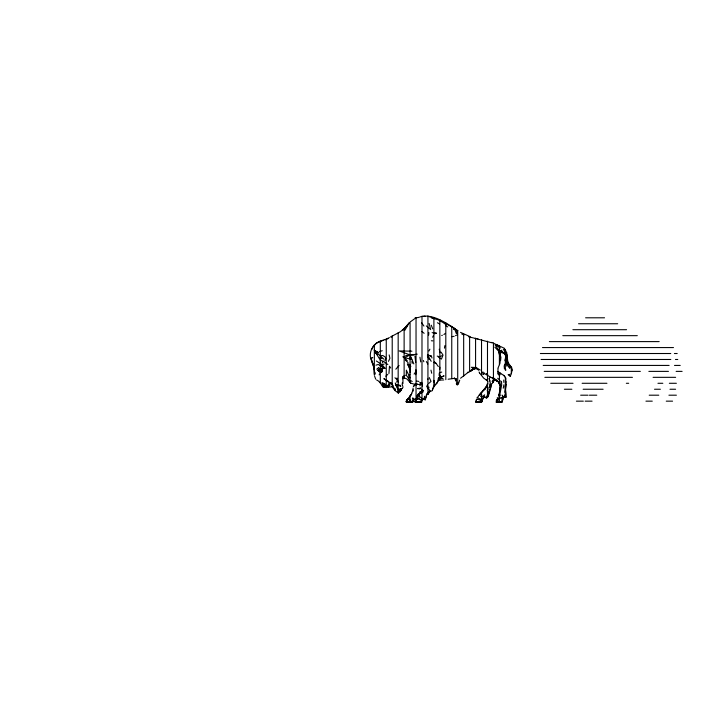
<?xml version="1.0" encoding="UTF-8"?>
<svg xmlns="http://www.w3.org/2000/svg" width="718" height="718" viewBox="0 0 718 718"><rect width="100%" height="100%" fill="white"/><g stroke="black" fill="none" stroke-linecap="round" stroke-linejoin="round"><path stroke-width="1.08" d="M505.373 385.737C505.095 389.65 506.549 393.41 506.028 397.233L503.201 397.144L502.824 396.228M456.298 381.034L456.271 378.557L455.589 379.84L455.984 381.079M500.643 360.346L500.877 357.124L499.665 353.956L499.701 350.662L499.62 353.364L498.965 350.572L495.133 344.972L500.527 347.997M482.209 399.8L482.209 400.357L480.836 400.509L482.254 400.339L482.631 399.073L481.536 402.358L480.602 401.999L481.365 401.685M506.055 381.527L505.23 392.782M408.389 398.284L406.621 400.5C405.266 404.665 408.515 396.39 410.166 396.48M417.122 398.284L415.354 400.5C415.964 403.049 413.936 401.667 415.426 400.079M431.976 358.022L431.401 356.101L427.524 354.845L427.47 356.308L429.256 359.547M500.536 357.941L499.907 363.541L498.095 367.858M454.359 377.794L454.449 378.574M415.875 401.739L420.272 401.739M417.239 398.849L417.822 394.442L419.195 394.442L417.661 394.361M498.525 398.059L497.682 402.008L501.99 401.945L502.259 399.585M505.167 392.199L506.118 384.435M505.58 357.178L504.969 360.732M384.839 385.898L383.879 383.717M422.363 386.087L422.489 383.331L421.116 382.425L419.536 382.909M412.814 400.339L413.218 401.272L412.688 402.062L408.416 402.026M433.25 387.083L432.478 389.694M439.73 369.492L439.892 367.185M412.967 389.748L413.092 388.034M428.664 335.144L428.852 332.551M388.932 373.522L389.488 366.189L390.718 368.029M504.153 396.937L506.028 397.233L505.553 396.3L503.013 397.063L502.564 400.33L503.192 398.499M402.179 384.974L402.367 382.694M482.11 401.371L482.209 400.357M502.42 401.371L502.528 399.8L501.954 402.044L496.021 401.945L501.99 401.945M439.093 375.433L439.308 373.001M402.977 379.113L402.915 383.591M499.665 391.041L500.024 386.015L499.055 382.909M417.104 398.822L415.614 399.98L415.534 401.847L415.668 400.079L415.462 401.892L414.771 401.883M425.936 397.081L425.37 398.373M505.301 386.113L505.553 396.3M505.66 384.229L505.885 378.233L503.704 375.29M428.852 393.096L429.678 391.866L429.508 390.08M476.384 400.662L476.205 402.08L480.863 401.945M410.552 364.798L410.041 372.534M379.526 372.157L378.485 370.102L379.642 369.097M444.469 348.149L444.828 345.672M438.285 379.589L439.524 377.883L439.928 375.263L438.142 381.025L436.589 383.681M399.989 391.319L401.093 389.919L400.85 388.635L401.084 390.009L400.132 391.696L398.337 392.988L395.223 390.745L392.441 387.074L393.455 386.185L391.498 383.268L387.98 381.823M413.703 386.446L414.905 384.39M503.255 388.205L503.901 384.812M409.825 374.168L408.497 378.189L410.678 383.089L414.564 384.301L420.649 384.516M415.668 374.697L416.305 370.982M457.142 333.673L456.63 329.84L457.851 330.594M415.919 369.788L415.453 372.229L414.124 374.105M458.407 382.443L457.231 384.857L456.271 383.78M382.075 370.084L382.218 368.621C381.043 367.867 378.126 370.623 378.978 369.878M398.131 392.306L398.337 392.988L397.96 391.041L398.876 390.511L395.771 385.108L395.932 384.336L397.584 384.794M511.584 372.651L512.167 369.671L511.746 367.697L508.999 364.798M389.057 385.916C390.736 381.204 388.474 382.613 387.828 386.481M489.272 391.893L489.64 390.152M379.221 374.913L379.454 373.854M416.79 396.462L416.889 395.968M375.523 351.811L377.901 352.771L374.32 350.222L376.133 351.883L376.151 353.525L374.32 350.222L378.341 352.717M509.574 374.329L509.358 375.308L510.354 375.676L510.256 376.151L509.349 375.792M384.902 360.795L385.817 358.605L385.135 356.972L382.775 355.482L381.105 355.706M481.464 401.335L481.581 400.85M497.942 372.507L497.996 368.379M412.796 398.14L413.424 399.54M427.829 379.49L427.991 378.817M499.055 395.241L500.572 385.485L499.979 382.398L498.804 381.473M422.767 392.486L423.189 390.78L422.337 390L421.134 393.437M499.665 353.956L500.464 350.752L501.972 350.142M413.2 399.854L412.868 397.987L413.317 399.037M417.822 394.442L416.359 399.136M426.133 396.04L426.555 394.442L427.91 394.128L426.779 394.801L425.325 399.854L422.058 399.037M488.644 393.724L488.886 392.818M396.713 382.191L397.359 379.894L394.972 377.776M492.916 382.613L494.433 378.323M384.471 383.529L385.512 384.579L385.27 386.948M477.021 397.413L480.764 399.414L481.455 398.095M510.283 376.044L511.333 373.252M500.078 355.248L500.931 351.667L505.095 353.561L506.01 352.987L503.462 349.504M421.816 389.847L420.47 393.249M504.799 364.17L504.171 366.054L504.44 368.944M498.732 395.394L499.136 394.218M482.433 372.077L482.092 373.082L483.376 372.13M406.684 400.061L406.191 401.425C406.882 403.112 414.322 401.138 412.374 402.179L406.72 401.936L409.807 401.909M491.022 386.787L488.617 395.34L486.705 397.853L483.411 397.063L484.928 396.767L483.492 397.162L482.254 400.339M494.433 379.328L493.445 381.922L491.498 384.22M413.101 389.82L411.737 393.249M491.579 385.054L486.292 397.646L483.052 396.883M371.915 349.289L372.193 348.544M383.358 383.044L383.098 383.681C384.22 385.701 381.608 387.46 384.776 386.939M376.851 369.339L377.04 368.855M413.092 400.384L413.173 401.245M489.488 385.108L490.331 383.071L489.191 378.574L490.17 377.21M414.726 385.225L415.498 383.358M406.675 400.473L408.371 398.822M459.717 380.19L458.371 383.933L457.231 384.857L456.549 382.084M500.32 353.938L501.074 352.161L500.464 350.752L502.25 352.179L501.083 352.179M426.51 394.765L429.795 390.933L426.645 386.383L427.578 384.938M412.688 391.624L413.101 390.682M501.855 398.957L502.322 397.889L501.155 397.395M402.439 378.817L402.78 378.072M434.148 385.431L434.937 383.708M432.398 390.009L433.08 388.519M488.052 383.672L485.278 388.447L479.471 395.178M505.535 393.832L504.26 396.551L503.201 397.144L502.86 396.569M411.818 393.276L410.409 396.237M388.501 361.342L389.901 358.273L389.156 354.907M406.621 400.5L406.882 399.98M415.462 401.892L415.614 399.98L415.614 401.892L421.834 401.945L416.799 402.017L418.109 401.954M432.595 337.227L433.439 335.557M482.981 398.302C483.815 394.981 487.98 400.824 488.428 394.909M372.848 347.216L376.187 343.321L383.385 340.278M491.139 384.031L488.967 387.621L490.627 385.763M487.199 390.852L488.294 388.77M402.313 388.492L402.986 387.235M428.897 351.039L429.894 349.199M392.611 386.643C391.786 386.419 388.052 388.088 388.806 386.428L388.438 386.885C381.832 389.937 381.662 381.814 376.609 379.975M382.299 363.03L383.25 361.289L387.873 364.556M390.924 384.283L391.498 383.268L389.883 382.766M419.258 393.276L418.334 394.379L419.025 394.469L420.03 392.692M404.871 330.289L409.224 322.777M486.921 386.113L485.206 388.923M427.407 393.985L427.757 394.469L429.795 390.933L426.555 394.442M416.072 385.18L417.023 383.583M410.175 395.968L410.983 394.613L409.924 396.058M418.917 395.968L419.716 394.613L418.657 396.058M477.515 397.341L478.403 396.336M438.761 379.319L436.562 383.565L433.609 387.11M497.619 398.939L496.578 400.321M401.263 388.609L401.093 389.919L397.96 391.041M401.084 390.009L401.909 388.707M438.195 379.598L439.272 377.919M420.12 393.096L420.954 391.884L419.877 391.633M475.917 400.482L476.94 399.011M496.228 400.482L497.251 399.011M420.326 397.135L419.518 398.328L418.091 397.916M479.597 395.026L480.674 393.473A10.958 10.958 0 0 1 482.415 391.337M419.815 385.79L421.107 383.995M480.548 396.489L481.751 394.846M480.845 393.006L478.691 395.6M510.256 376.151L510.677 375.586M409.036 322.992L402.915 330.109M382.559 371.143L381.662 372.22M483.411 397.063L484.668 394.828L482.245 396.56M492.099 381.402L493.894 379.212M406.926 400.079L406.729 401.892L406.038 401.883M395.824 369.187L399.091 365.525M385.799 376.223L387.81 374.374M482.702 391.014L486.625 386.015L487.971 381.922L487.71 381.043L483.528 378L479.812 373.288M483.061 390.655L485.036 389.156M484.336 372.929L482.882 374.41L484.614 373.486M380.414 371.224L381.168 370.048M425.451 399.729L424.419 396.264M407.6 325.442L400.572 331.617L390.511 336.984M428.861 383.349L431.033 381.429L429.265 377.569M380.019 370.398L379.876 370.919M477.452 402.017L475.72 401.945L481.536 402.358L481.527 392.27M497.762 402.017L496.955 401.954M456.271 333.475L455.113 330.154L453.516 328.934L454.62 328.377L457.016 330.783M410.642 321.628L414.492 318.864M443.904 334.552L445.286 333.412M467.4 372.579L468.037 372.121M380.154 368.738L381.312 368.424M432.371 390.646L430.504 391.355M500.976 395.169L499.701 395.295L501.658 385.01L501.532 381.527L499.728 380.684M460.552 378.233L467.436 372.938L474.67 368.522M441.83 355.742L439.542 356.765L437.226 356.092M389.416 337.586L385.369 339.488A150.08 150.08 0 0 0 380.675 340.951C372.525 343.527 367.778 353.337 371.7 361.109A24.403 24.403 0 0 0 372.768 364.421L373.916 367.84L374.32 374.24M413.308 386.338L413.774 386.051M375.936 351.856L375.406 351.874L375.819 353.005L377.138 354.665M470.739 370.371L475.056 368.397M378.664 367.661L379.041 368.002L377.399 368.352M506.01 352.987C508.541 357.797 505.221 364.053 509.538 367.984L511.539 367.508M453.516 328.934L454.62 328.377L455.58 329.032M388.124 338.6L385.108 339.811M455.517 335.647L456.89 334.983M419.644 392.773L420.102 392.566M415.255 318.478L415.83 318.209M439.524 377.883L444.083 375.864L438.788 378.045M391.364 337.02L391.911 336.787M419.366 317.176L417.67 317.706M430.495 391.122L429.606 391.391M497.251 399.944L497.807 399.72M422.498 316.234C434.193 314.843 445.151 322.472 454.638 328.395M375.927 351.964L376.582 352.224L375.954 351.632M376.367 360.983L382.182 364.78L384.202 364.008M380.459 368.81L381.85 368.514L382.568 369.178L382.218 371.009L380.728 372.651M412.374 402.179L412.85 402.008M421.116 402.179L421.628 401.99M379.221 351.676L382.236 350.743M405.338 375.281L402.52 376.735L403.274 378.377L404.665 378.063L406.926 378.96L410.678 383.089L409.368 379.93M421.538 316.503L420.147 316.907M375.963 365.184L378.135 364.475L383.412 367.131M507.653 363.281L508.165 363.164L507.805 361.316M415.614 401.892L418.54 401.909M441.696 335.477L442.369 335.288M440.457 372.436L441.749 372.068M376.887 352.116L378.162 352.682M415.48 398.84L413.487 399.379L415.076 399.504M388.025 386.993L388.483 386.957M380.082 371.673L378.727 370.165M384.121 385.826L384.857 385.647M434.381 333.771L435.467 333.511M472.525 369.079L473.907 368.756M383.43 368.505L381.339 368.325L382.407 368.424M448.14 379.221L454.7 378.359M476.86 368.819L477.371 368.729M472.982 368.881L476.671 368.397M430.136 356.316L431.401 356.101M415.076 317.859L416.961 317.536M387.038 385.889L388.034 385.719M481.679 401.945L477.371 402.008M451.873 336.679L454.153 336.302M405.679 355.572L417.284 354.171M385.808 386.831L385.18 386.544M431.437 317.957L437.684 319.6L445.465 323.854M428.825 391.938L429.678 391.866M399.791 390.754L398.463 390.843L399.899 388.905L398.876 390.511L397.153 387.926M411.917 351.183L399.217 350.931L409.924 354.889L414.053 355.015M381.375 371.385L382.236 369.285M474.293 368.648L475.621 368.585M379.553 368.496L380.396 368.46M439.156 380.091L443.742 379.957M423.853 316.306L425.101 316.279M504.817 353.274L502.322 352.358M383.25 361.289L380.271 360.274L379.616 358.111M476.357 368.585L473.584 368.316M409.161 398.714L408.38 398.714L409.179 398.948M417.894 398.714L417.113 398.714L421.744 400.114L421.951 401.272M476.608 401.999L475.899 402.008L476.357 402.08M496.21 402.008L496.91 401.999M585.601 317.796L604.538 317.796M578.564 323.746L617.677 323.746M572.883 329.697L626.572 329.697M562.795 335.656L637.306 335.656M549.369 341.606L659.178 341.606M542.494 347.566L673.484 347.566M540.349 353.516L670.765 353.516M674.399 353.516L677.191 353.516M541.085 359.476L670.827 359.476M675.45 359.476L677.774 359.476M543.194 365.426L669.113 365.426M674.498 365.426L680.215 365.426M544.217 371.377L640.339 371.377M648.857 371.377L668.44 371.377M676.132 371.377L682.1 371.377M544.854 377.336L632.432 377.336M653.093 377.336L675.638 377.336M550.76 383.286L573.036 383.286M582.119 383.286L606.943 383.286M626.347 383.286L628.681 383.286M657.948 383.286L662.831 383.286M669.347 383.286L676.374 383.286M564.384 389.246L571.878 389.246M583.124 389.246L603.111 389.246M654.511 389.246L660.363 389.246M669.984 389.246L675.602 389.246M580.656 395.196L588.042 395.196M589.397 395.196L596.775 395.196M649.207 395.196L658.774 395.196M668.925 395.196L676.401 395.196M576.41 401.156L583.33 401.156M585.143 401.156L592.063 401.156M645.949 401.156L652.267 401.156M666.259 401.156L672.569 401.156M402.753 356.846L406.37 356.864L409.924 354.889L413.837 363.9M434.354 333.179L436.535 333.233L432.128 332.649M438.088 378.332L443.015 378.467M431.347 340.763L432.828 340.862M474.499 368.514L475.011 368.549M389.219 385.162L389.946 385.306M381.276 368.505L381.895 368.585M416.673 381.052L418.872 381.42M411.522 359.099L409.996 356.945L411.818 359.404L404.054 357.591L407.133 360.687L405.248 359.924L408.084 362.644M473.494 337.963L491.722 342.764M475.307 338.393L477.982 338.86M399.136 385.108L400.222 385.306L400.824 386.32L395.932 384.336L397.548 387.558M500.787 374.186L497.574 373.584L499.737 375.729M382.99 386.885L382.335 386.652M474.158 368.163L476.985 368.801L478.682 370.255M498.813 396.776L499.97 397.018M389.3 382.434L390.377 382.667L389.362 382.317M379.93 365.552L381.85 365.965M429.023 316.665L430.881 317.078M470.981 337.379L472.74 337.792M384.139 386.329L384.677 386.939M419.141 396.246L419.833 396.417M480.845 400.384L477.111 399.154M384.148 386.822L384.911 387.029M499.755 398.032L500.949 398.355M409.359 399.809L408.73 399.504L410.813 400.384M468.414 336.679L470.182 337.209M431.715 317.401L432.972 317.787M376.241 353.139L376.726 353.292M470.29 336.742L460.498 332.362M491.686 342.378L504.646 348.427M500.904 401.999L501.792 401.999M382.793 367.401L384.992 368.253L382.182 364.78M433.663 362.428L436.131 363.416L438.321 366.557M388.384 381.411L383.843 378.655L387.334 381.33M497.412 399.154L497.906 399.37M496.578 344.739L498.516 345.627M461.8 334.023L463.927 334.974M486.292 397.646L486.705 397.853L486.436 396.74M437.406 322.759L439.578 323.89M419.788 399.522L420.569 399.935M383.098 383.681L385.135 385.18M497.287 381.043L484.076 373.333M494.522 379.526L498.301 381.976L500.078 385.36M392.441 387.074L392.899 387.325M422.337 390L423.593 390.7M497.574 380.54L492.225 377.435M499.701 372.696L504.583 375.999M383.376 367.302L384.992 368.253M494.675 379.58L497.188 381.096M473.377 368.505L471.394 367.293L476.169 367.508L480.252 370.048M499.405 372.866L497.924 371.942M453.605 327.964L443.957 322.544L444.918 323.935M445.923 325.73L447.763 326.905M486.454 373.504L487.764 374.374M438.312 356.999L441.444 359.09L443.015 355.06L441.094 352.161M426.312 325.9L430.638 329.562L429.131 323.459M497.26 397.628L497.807 398.041M507.841 363.73L508.335 364.107M411.261 380.818L412.159 381.527M421.951 331.528L424.141 333.314M383.986 359.224L377.812 353.759M498.166 371.556L500.329 373.351M508.847 374.509L509.43 374.984M456.262 379.894L454.979 378.808L455.589 379.84M494.846 347.18L498.445 350.958L499.163 354.171M382.541 383.188L381.976 382.694L382.658 384.238M434.363 361.818L436.131 363.416M485.933 379.49L487.63 381.034M497.673 378.26L498.786 379.301M508.129 374.608L508.73 375.182M500.464 350.752L504.601 353.678L505.463 355.32M503.04 352.179L505.095 353.561L505.607 355.231L506.773 366.135M380.262 357.088L381.895 358.812M510.848 366.611L507.922 362.276L508.165 363.164M372.983 363.631L371.789 360.966M410.849 366.557L408.587 363.829L409.628 369.653L409.439 367.347L407.384 363.891L409.242 367.293M421.484 400.106L421.888 400.581M505.696 350.581L504.26 348.742L506.737 352.601L507.734 361.127M427.524 354.845L431.186 361.316M378.808 371.412L377.74 369.967L378.162 370.587M421.637 322.768L423.916 326.053M408.497 378.189L406.352 375.317L406.361 370.165L410.077 377.892M426.366 361.585L427.82 364.017M376.133 351.883L376.69 352.825M421.215 397.458L421.672 398.239M379.301 358.551L376.95 354.719M502.313 395.169L502.851 396.139M510.453 367.49L509.286 365.274L509.538 367.984M479.05 371.996L479.579 373.028M375.694 379.167L374.616 376.223M505.921 370.147L505.472 369.178M402.448 385.386L402.897 386.365M397.359 379.894L398.58 382.667M432.712 328.889L431.267 325.191M373.791 366.79L371.197 358.758M483.304 396.569L483.501 397.189M423.405 360.481L423.808 361.755M373.97 367.356L374.374 370.075M382.227 385.36L382.416 385.988M500.302 356.379L500.554 357.277M489.191 378.574L489.793 380.908M439.245 349.244L440.107 352.78M430.971 370.129L431.715 373.261M396.955 378.018L397.171 378.96M395.286 382.945L395.771 385.108M374.931 372.238L375.326 374.033M428.772 386.993L428.987 388.097M420.712 361.935L419.949 357.223M421.43 384.381L421.116 382.425L420.766 384.399L420.56 382.775M511.647 369.223L511.889 370.694M415.695 362.563L414.941 356.146M371.377 358.408L371.592 360.212M506.746 354.746L506.809 355.329M411.961 361.271L412.15 363.434M503.722 380.037L503.848 382.416M511.306 367.051L511.306 373.845M505.346 349.424L505.346 355.105M505.346 359.413L505.346 370.156M505.346 377.067L505.346 397.26M499.396 345.529L499.396 364.636M499.396 372.462L499.396 383.672M499.396 392.674L499.396 402.08M493.437 342.98L493.437 382.156M487.486 341.158L487.486 380.899M487.486 384.39L487.486 396.83M481.527 339.542L481.527 375.469M475.576 338.232L475.576 368.594M469.617 336.527L469.617 371.727M463.666 334.103L463.666 376.124M457.716 330.513L457.716 384.462M451.757 326.331L451.757 378.565M445.806 322.822L445.806 379.687M439.847 319.743L439.847 380.073M433.896 317.616L433.896 386.966M427.937 315.893L427.937 394.415M421.987 316.126L421.987 400.231M416.036 317.697L416.036 401.981M410.077 322.059L410.077 382.523M410.077 395.851L410.077 401.981M404.126 328.584L404.126 378.189M398.167 332.784L398.167 392.872M392.216 335.889L392.216 387.083M386.257 339.165L386.257 387.46M380.307 341.113L380.307 382.775M374.356 344.864L374.356 375.2M377.192 352.035L376.403 351.64L377.192 352.035M425.092 397.341L424.212 398.84L422.229 399.379L425.092 397.341M420.739 388.106L419.895 388.905L417.517 388.573L420.739 388.106M472.022 370.12L470.927 370.982L472.013 370.12M505.095 353.561L502.403 352.556L505.095 353.561M550.742 371.368L550.742 371.368M372.023 357.546L372.696 357.761L372.023 357.546M434.237 381.177L433.654 380.773L434.462 382.497L433.412 380.387L434.237 381.177M395.394 389.38L393.087 387.478L395.295 390.143L393.159 387.469L395.394 389.38"/></g></svg>
